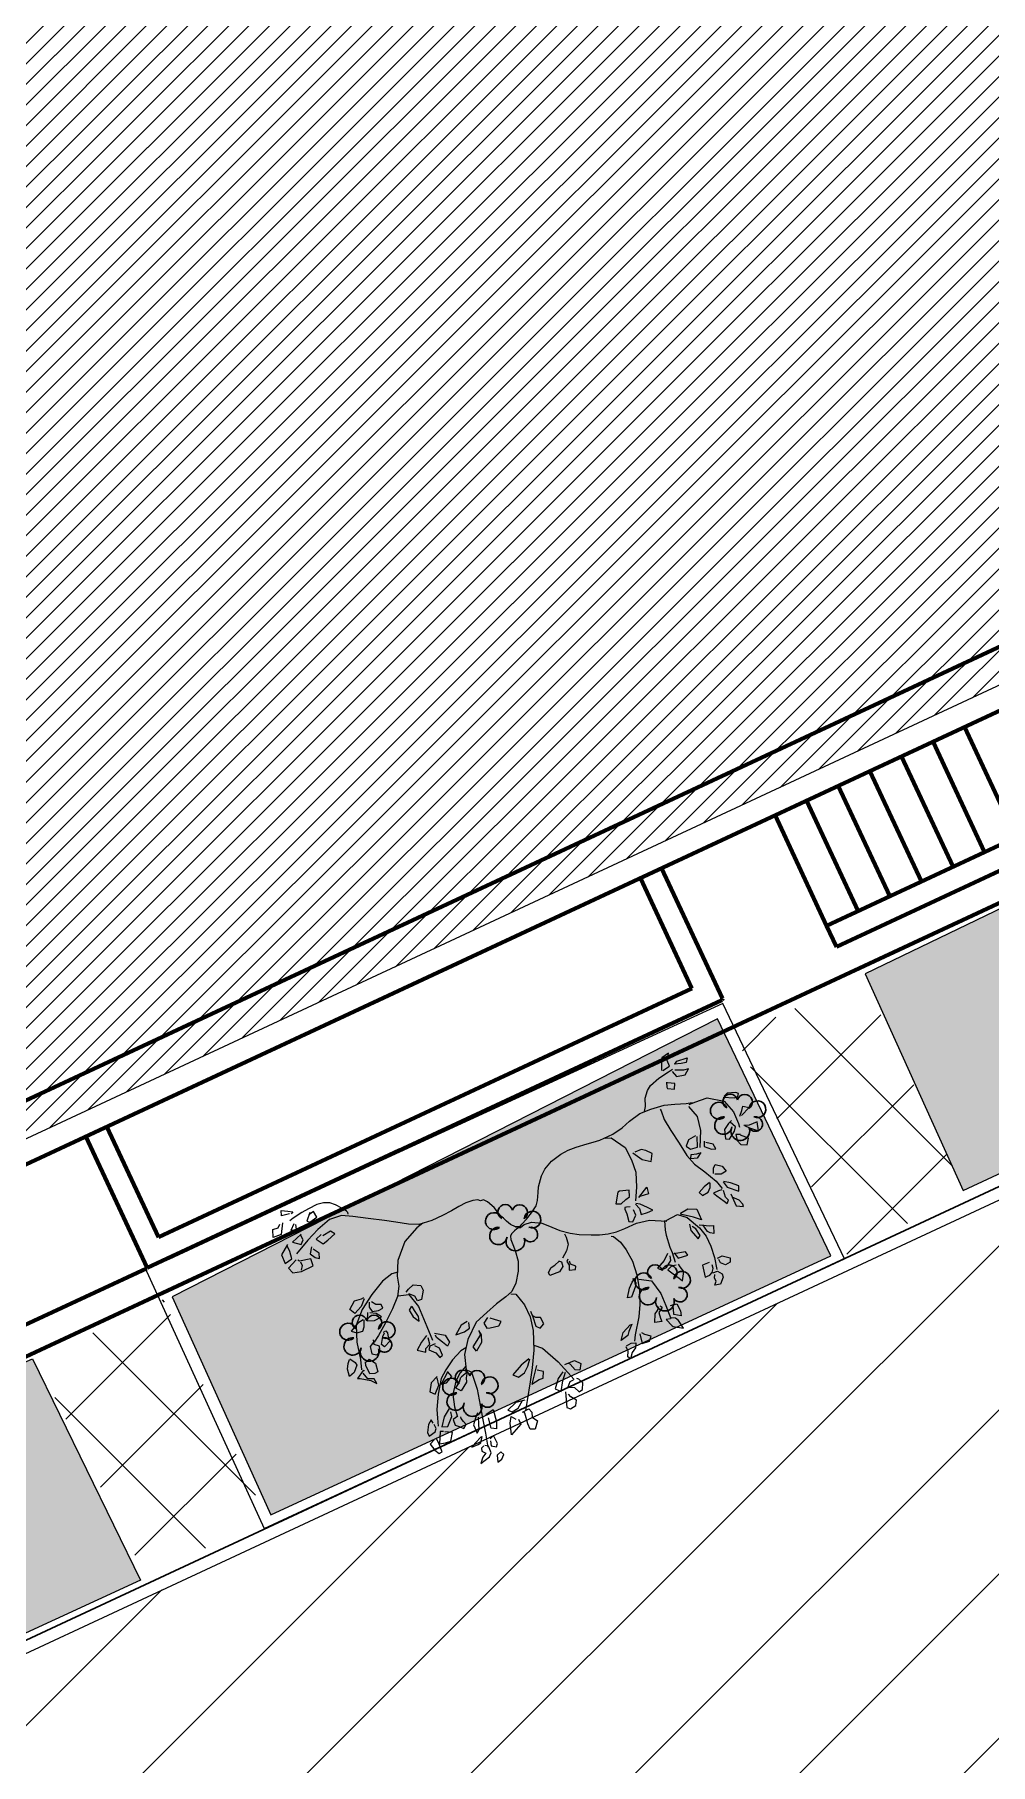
# Model space of a CAD drawing. Header units: millimetres. Extents: x 5637 to 6048, y 3385 to 3927.
# Drawn here: x 5899.48 to 5907.71, y 3542.88 to 3557.79 of the extents above; entities that cross this region are included whole.
import ezdxf

# ---------------------------------------------------------------- set-up
doc = ezdxf.new("R2010")
doc.units = ezdxf.units.MM
for name, color, linetype, lineweight in [('ground 1', 7, 'Continuous', 30), ('hatch', 253, 'Continuous', 13), ('road', 19, 'Continuous', 30), ('trees new', 7, 'Continuous', 20), ('wall', 7, 'Continuous', 80)]:
    doc.layers.add(name, color=color, linetype=linetype, lineweight=lineweight)
doc.layers.add('plants1', color=7, linetype='Continuous', true_color=0x89ee5d)
pattern_1 = [(45, (2816.3681, -1263.7476), (-0.265165043, 0.265165043), []), (135, (2816.3681, -1263.7476), (-0.79549513, 0.265165043), [0.9375, -0.5625])]
pattern_2 = [(45, (2816.3681, -1263.7476), (-0.44194174, 0.44194174), []), (135, (2816.3681, -1263.7476), (-0.44194174, -0.44194174), [])]

# ---------------------------------------------------------------- blocks, each defined once
blk = doc.blocks.new('F1')
at = {"color": 92, "linetype": 'Continuous'}
for p, q in [((1.0771, 0.0451), (1.0736, 0.0333)), ((1.0758, 0.0326), (1.0908, 0.0362)), ((1.0816, 0.0562), (1.0771, 0.0451)), ((1.0966, 0.0606), (1.0816, 0.0562)), ((1.0899, 0.048), (1.0966, 0.0606)), ((1.0908, 0.0362), (1.0899, 0.048)), ((1.1134, 0.0339), (1.1003, 0.0372)), ((1.1016, 0.0366), (1.1071, 0.0411)), ((1.1071, 0.0411), (1.1274, 0.0409)), ((1.1228, 0.0333), (1.1134, 0.0339)), ((1.1274, 0.0409), (1.1228, 0.0333)), ((0.2958, -0.0077), (0.2984, 0.0018)), ((0.2984, 0.0018), (0.3104, -0.003)), ((1.0756, 0.009), (1.0733, -0.0005)), ((1.0901, 0.0012), (1.0771, 0.0072)), ((1.0861, -0.0088), (1.0901, 0.0012)), ((1.0923, 0.025), (1.0969, 0.0134)), ((1.0969, 0.0134), (1.1136, 0.0111)), ((1.1136, 0.021), (1.0976, 0.026)), ((1.1234, 0.02), (1.1136, 0.021)), ((1.1136, 0.0111), (1.1234, 0.02)), ((0.2678, -0.0425), (0.2719, -0.0276)), ((0.2719, -0.0276), (0.2826, -0.0278)), ((0.2826, -0.0278), (0.2878, -0.0224)), ((0.2936, -0.0212), (0.2844, -0.0421)), ((0.3118, -0.0088), (0.2958, -0.0077)), ((0.3138, -0.0299), (0.3043, -0.0404)), ((0.3104, -0.003), (0.3188, -0.0071)), ((0.3188, -0.0071), (0.3148, -0.0102)), ((0.3156, -0.0409), (0.3171, -0.0326)), ((0.3498, -0.0187), (0.3388, -0.0326)), ((0.3388, -0.0326), (0.344, -0.0365)), ((0.344, -0.0365), (0.3595, -0.0313)), ((0.3568, -0.0187), (0.3463, -0.0224)), ((0.3595, -0.0313), (0.3568, -0.0187)), ((1.0733, -0.0005), (1.0739, -0.0036)), ((1.0739, -0.0036), (1.0861, -0.0088)), ((0.2844, -0.0421), (0.2678, -0.0425)), ((0.2904, -0.0636), (0.2731, -0.0792)), ((0.3211, -0.0529), (0.3004, -0.0626)), ((0.3004, -0.0626), (0.3151, -0.0721)), ((0.3043, -0.0404), (0.3156, -0.0409)), ((0.3151, -0.0721), (0.321, -0.0645)), ((0.321, -0.0645), (0.3191, -0.0539)), ((0.357, -0.0651), (0.3455, -0.0711)), ((0.3758, -0.0649), (0.3596, -0.069)), ((0.3828, -0.0721), (0.3758, -0.0649)), ((0.9311, -0.0574), (0.9423, -0.0601)), ((0.9423, -0.0601), (0.9618, -0.0856)), ((1.0482, -0.0369), (1.0488, -0.0402)), ((1.17, -0.052), (1.1898, -0.0597)), ((1.1796, -0.0467), (1.1721, -0.0508)), ((1.1956, -0.051), (1.1796, -0.0467)), ((1.1898, -0.0597), (1.1968, -0.0593)), ((1.2, -0.0541), (1.1956, -0.051)), ((1.1968, -0.0593), (1.2, -0.0541)), ((0.2731, -0.0792), (0.2748, -0.0972)), ((0.2748, -0.0972), (0.2898, -0.0924)), ((0.2968, -0.0966), (0.2781, -0.1073)), ((0.2903, -0.0781), (0.2891, -0.0672)), ((0.2898, -0.0924), (0.2903, -0.0781)), ((0.3021, -0.1009), (0.2993, -0.0986)), ((0.3321, -0.0823), (0.326, -0.0939)), ((0.326, -0.0939), (0.3331, -0.1036)), ((0.3425, -0.0984), (0.334, -0.0872)), ((0.3398, -0.1081), (0.3425, -0.0984)), ((0.3455, -0.0711), (0.3551, -0.0835)), ((0.3551, -0.0835), (0.3663, -0.0796)), ((0.3663, -0.0796), (0.3828, -0.0721)), ((0.9618, -0.0856), (0.9662, -0.1123)), ((0.9896, -0.0986), (0.9766, -0.0999)), ((0.9974, -0.1036), (0.9896, -0.0986)), ((1.189, -0.0963), (1.1961, -0.087)), ((1.211, -0.0856), (1.1926, -0.0963)), ((1.1961, -0.087), (1.2005, -0.08)), ((1.2005, -0.08), (1.211, -0.0856)), ((0.2781, -0.1073), (0.2829, -0.1187)), ((0.2829, -0.1187), (0.2996, -0.121)), ((0.2996, -0.121), (0.3241, -0.1177)), ((0.3044, -0.1108), (0.2998, -0.1183)), ((0.324, -0.1036), (0.3021, -0.1009)), ((0.3033, -0.1032), (0.3044, -0.1108)), ((0.3241, -0.1177), (0.324, -0.1036)), ((0.3331, -0.1036), (0.3398, -0.1081)), ((0.9662, -0.1123), (0.9666, -0.1371)), ((0.9726, -0.1003), (0.9854, -0.1179)), ((0.9854, -0.1179), (1.0008, -0.1268)), ((1.0073, -0.1127), (0.9974, -0.1036)), ((1.0008, -0.1268), (1.0073, -0.1127)), ((1.0816, -0.1092), (1.0738, -0.1191)), ((1.0738, -0.1191), (1.0799, -0.1274)), ((1.0799, -0.1274), (1.0936, -0.1278)), ((1.0966, -0.1059), (1.0816, -0.1092)), ((1.0936, -0.1278), (1.0993, -0.1079)), ((1.1093, -0.121), (1.1064, -0.1307)), ((1.1064, -0.1307), (1.1178, -0.1396)), ((1.1241, -0.1317), (1.1119, -0.1241)), ((1.1261, -0.1413), (1.1241, -0.1317)), ((1.1531, -0.1117), (1.1498, -0.1289)), ((1.1498, -0.1289), (1.1566, -0.132)), ((1.1641, -0.1026), (1.1531, -0.1117)), ((1.1566, -0.132), (1.1706, -0.1206)), ((1.1713, -0.0995), (1.1641, -0.1026)), ((1.1748, -0.1133), (1.168, -0.1013)), ((1.171, -0.1272), (1.1698, -0.1388)), ((1.1706, -0.1206), (1.1748, -0.1133)), ((1.1795, -0.1301), (1.171, -0.1272)), ((1.1918, -0.1411), (1.1793, -0.1311)), ((1.201, -0.1179), (1.1908, -0.1156)), ((1.192, -0.1158), (1.1996, -0.1231)), ((1.1996, -0.1231), (1.2145, -0.1338)), ((1.2173, -0.117), (1.201, -0.1179)), ((1.2145, -0.1338), (1.2173, -0.117)), ((0.9224, -0.1628), (0.9116, -0.1827)), ((0.9261, -0.162), (0.9224, -0.1628)), ((0.9439, -0.1661), (0.9261, -0.162)), ((0.959, -0.1645), (0.9493, -0.1893)), ((0.9666, -0.1371), (0.959, -0.1645)), ((1.0748, -0.145), (1.0778, -0.1373)), ((1.0868, -0.1479), (1.0748, -0.145)), ((1.0778, -0.1373), (1.0886, -0.1398)), ((1.0969, -0.1398), (1.0868, -0.1479)), ((1.0886, -0.1398), (1.0944, -0.1396)), ((1.1178, -0.1396), (1.1261, -0.1413)), ((1.1698, -0.1388), (1.1741, -0.1487)), ((1.1741, -0.1487), (1.1858, -0.1527)), ((1.1858, -0.1527), (1.1918, -0.1411)), ((0.9116, -0.1827), (0.9216, -0.1862)), ((0.9216, -0.1862), (0.9322, -0.1812)), ((0.9261, -0.1951), (0.9251, -0.198)), ((0.9251, -0.198), (0.9259, -0.2077)), ((0.9292, -0.1953), (0.9261, -0.1951)), ((0.9359, -0.1968), (0.9292, -0.1953)), ((0.9322, -0.1812), (0.9406, -0.1783)), ((0.9411, -0.1775), (0.9439, -0.1661)), ((0.9476, -0.1953), (0.9521, -0.2055)), ((0.9556, -0.1978), (0.9482, -0.1941)), ((0.9672, -0.2084), (0.9556, -0.1978)), ((0.9574, -0.185), (0.9782, -0.1711)), ((0.9769, -0.1841), (0.9599, -0.1841)), ((0.9782, -0.1711), (0.9769, -0.1841)), ((1.1073, -0.1854), (1.1106, -0.1754)), ((1.1211, -0.191), (1.1094, -0.187)), ((1.1106, -0.1754), (1.1158, -0.1696)), ((1.1158, -0.1696), (1.1273, -0.1771)), ((1.1319, -0.1883), (1.1211, -0.191)), ((1.1273, -0.1771), (1.1319, -0.1883)), ((0.3648, -0.2191), (0.3791, -0.2059)), ((0.372, -0.2291), (0.3648, -0.2191)), ((0.3878, -0.2202), (0.372, -0.2291)), ((0.3791, -0.2059), (0.3928, -0.2061)), ((0.3976, -0.2079), (0.3878, -0.2202)), ((0.3928, -0.2061), (0.3978, -0.205)), ((0.405, -0.217), (0.402, -0.2262)), ((0.402, -0.2262), (0.4045, -0.2353)), ((0.4158, -0.2249), (0.4093, -0.2175)), ((0.4253, -0.2282), (0.4158, -0.2249)), ((0.4263, -0.2357), (0.4253, -0.2282)), ((0.4778, -0.2202), (0.4843, -0.2162)), ((0.4912, -0.233), (0.482, -0.2253)), ((0.4843, -0.2162), (0.495, -0.2113)), ((0.495, -0.2113), (0.5087, -0.217)), ((0.5098, -0.2268), (0.5017, -0.2429)), ((0.5087, -0.217), (0.5098, -0.2268)), ((0.9259, -0.2077), (0.9251, -0.2226)), ((0.9251, -0.2226), (0.9321, -0.2255)), ((0.9321, -0.2255), (0.9414, -0.2156)), ((0.9414, -0.2156), (0.9402, -0.2042)), ((0.9521, -0.2055), (0.9517, -0.2175)), ((0.9517, -0.2175), (0.9641, -0.2177)), ((0.9641, -0.2177), (0.9756, -0.2164)), ((0.9756, -0.2164), (0.9672, -0.2084)), ((1.0828, -0.2042), (1.0701, -0.2115)), ((1.0701, -0.2115), (1.0743, -0.2187)), ((1.0743, -0.2187), (1.0869, -0.2164)), ((1.0951, -0.1992), (1.0828, -0.2042)), ((1.0869, -0.2164), (1.0928, -0.209)), ((1.0928, -0.209), (1.0956, -0.2001)), ((1.1063, -0.2195), (1.0958, -0.2212)), ((1.0958, -0.2212), (1.1004, -0.2282)), ((1.1004, -0.2282), (1.1106, -0.2421)), ((1.1129, -0.2202), (1.1063, -0.2195)), ((1.1154, -0.2351), (1.1156, -0.222)), ((1.1203, -0.2063), (1.1243, -0.2183)), ((1.1326, -0.2121), (1.1206, -0.2057)), ((1.1243, -0.2183), (1.1431, -0.232)), ((1.1464, -0.2224), (1.1326, -0.2121)), ((1.1431, -0.232), (1.1464, -0.2224)), ((0.3721, -0.2483), (0.355, -0.2591)), ((0.355, -0.2591), (0.3643, -0.2655)), ((0.3831, -0.2456), (0.3721, -0.2483)), ((0.376, -0.2661), (0.3811, -0.2591)), ((0.3811, -0.2591), (0.3855, -0.246)), ((0.3955, -0.2346), (0.3901, -0.2498)), ((0.3901, -0.2498), (0.4036, -0.2537)), ((0.4106, -0.2419), (0.3993, -0.2369)), ((0.4036, -0.2537), (0.4183, -0.251)), ((0.4045, -0.2353), (0.4168, -0.2373)), ((0.4183, -0.251), (0.4106, -0.2419)), ((0.4168, -0.2373), (0.4263, -0.2357)), ((0.4796, -0.2493), (0.473, -0.2551)), ((0.473, -0.2551), (0.476, -0.2698)), ((0.4823, -0.2585), (0.4805, -0.2504)), ((0.4863, -0.2719), (0.4823, -0.2585)), ((0.4935, -0.2431), (0.4912, -0.233)), ((0.5017, -0.2429), (0.4935, -0.2431)), ((0.7484, -0.2686), (0.7564, -0.2607)), ((0.7564, -0.2607), (0.7644, -0.2585)), ((0.7644, -0.2585), (0.7747, -0.2541)), ((0.7739, -0.2529), (0.7789, -0.2568)), ((0.7789, -0.2568), (0.7782, -0.2659)), ((0.7915, -0.2556), (0.7887, -0.2593)), ((0.7887, -0.2593), (0.7904, -0.2669)), ((0.7939, -0.2661), (0.7935, -0.2601)), ((0.884, -0.2388), (0.8881, -0.2413)), ((1.0176, -0.2388), (1.0335, -0.2498)), ((1.0241, -0.2382), (1.0401, -0.2346)), ((1.0401, -0.2346), (1.0561, -0.2407)), ((1.0583, -0.2626), (1.0449, -0.2531)), ((1.0561, -0.2407), (1.0583, -0.2626)), ((1.1106, -0.2421), (1.1146, -0.2477)), ((1.1146, -0.2477), (1.1189, -0.2429)), ((1.1189, -0.2429), (1.1154, -0.2351)), ((1.1271, -0.2326), (1.1294, -0.2576)), ((1.1381, -0.2489), (1.1273, -0.2396)), ((1.1294, -0.2576), (1.1428, -0.2632)), ((1.1426, -0.2582), (1.1381, -0.2489)), ((1.1428, -0.2632), (1.1426, -0.2582)), ((0.3643, -0.2655), (0.376, -0.2661)), ((0.3918, -0.2905), (0.3806, -0.2986)), ((0.3888, -0.297), (0.3901, -0.2881)), ((0.3975, -0.3028), (0.3888, -0.297)), ((0.4025, -0.3011), (0.4096, -0.2874)), ((0.4096, -0.2874), (0.4146, -0.2819)), ((0.413, -0.28), (0.418, -0.2787)), ((0.418, -0.2787), (0.4198, -0.2835)), ((0.4198, -0.2835), (0.4183, -0.2957)), ((0.4183, -0.2957), (0.4203, -0.2999)), ((0.476, -0.2698), (0.4845, -0.281)), ((0.4845, -0.281), (0.4863, -0.2719)), ((0.7494, -0.2746), (0.7484, -0.2686)), ((0.769, -0.2738), (0.7494, -0.2746)), ((0.7782, -0.2659), (0.769, -0.2738)), ((0.7904, -0.2669), (0.7877, -0.2765)), ((0.7877, -0.2765), (0.7994, -0.279)), ((0.8019, -0.2732), (0.7939, -0.2661)), ((0.7994, -0.279), (0.8019, -0.2732)), ((1.0326, -0.2756), (1.0408, -0.2951)), ((1.0429, -0.2756), (1.0376, -0.269)), ((1.0408, -0.2951), (1.0463, -0.2905)), ((1.0463, -0.2905), (1.0429, -0.2756)), ((1.0514, -0.2701), (1.0696, -0.2785)), ((1.0621, -0.2876), (1.0576, -0.2727)), ((1.0663, -0.2912), (1.0621, -0.2876)), ((1.0724, -0.2947), (1.0663, -0.2912)), ((1.0696, -0.2785), (1.0771, -0.2798)), ((1.0771, -0.2798), (1.0724, -0.2947)), ((0.3248, -0.3409), (0.3255, -0.3262)), ((0.3255, -0.3262), (0.3305, -0.3162)), ((0.3305, -0.3162), (0.3351, -0.3096)), ((0.336, -0.3086), (0.3436, -0.3183)), ((0.3448, -0.3245), (0.336, -0.3363)), ((0.3436, -0.3183), (0.3448, -0.3245)), ((0.3616, -0.3303), (0.3626, -0.3235)), ((0.364, -0.3479), (0.3616, -0.3303)), ((0.3641, -0.3243), (0.3715, -0.3206)), ((0.3715, -0.3206), (0.38, -0.3317)), ((0.3806, -0.2986), (0.3793, -0.3125)), ((0.3793, -0.3125), (0.3876, -0.3177)), ((0.3876, -0.3177), (0.3958, -0.3137)), ((0.3958, -0.3137), (0.3975, -0.3028)), ((0.4063, -0.3075), (0.4025, -0.3011)), ((0.4203, -0.2999), (0.4063, -0.3075)), ((0.4763, -0.3208), (0.4636, -0.3328)), ((0.4897, -0.3113), (0.4763, -0.3208)), ((0.4805, -0.3346), (0.4905, -0.3293)), ((0.4905, -0.3293), (0.4908, -0.3166)), ((0.5052, -0.3121), (0.5238, -0.322)), ((0.5067, -0.3212), (0.506, -0.3158)), ((0.5145, -0.3326), (0.5067, -0.3212)), ((0.5238, -0.322), (0.5273, -0.3373)), ((0.5587, -0.3133), (0.5433, -0.3274)), ((0.5433, -0.3274), (0.561, -0.3272)), ((0.5718, -0.31), (0.5587, -0.3133)), ((0.561, -0.3272), (0.5722, -0.3231)), ((0.5722, -0.3231), (0.574, -0.3125)), ((0.6112, -0.3148), (0.6012, -0.3228)), ((0.6012, -0.3228), (0.6038, -0.3336)), ((0.6228, -0.3226), (0.6157, -0.3173)), ((0.6335, -0.3299), (0.6228, -0.3226)), ((0.6268, -0.3361), (0.6335, -0.3299)), ((0.6932, -0.3286), (0.6939, -0.34)), ((0.8952, -0.3355), (0.9021, -0.3299)), ((0.8981, -0.3288), (0.9014, -0.3384)), ((0.9662, -0.3146), (0.9497, -0.3245)), ((0.9497, -0.3245), (0.9561, -0.3301)), ((0.9561, -0.3301), (0.9662, -0.3286)), ((0.9767, -0.304), (0.9662, -0.3146)), ((0.9662, -0.3286), (0.9782, -0.3187)), ((0.9766, -0.3293), (0.9676, -0.3336)), ((0.9857, -0.3301), (0.9766, -0.3293)), ((0.9782, -0.3187), (0.9799, -0.3094)), ((1.0103, -0.3115), (0.9879, -0.3084)), ((0.9889, -0.3065), (0.9934, -0.3189)), ((0.9919, -0.3355), (0.9901, -0.3297)), ((0.9934, -0.3189), (1.0124, -0.3187)), ((1.0124, -0.3187), (1.0103, -0.3115)), ((0.336, -0.3363), (0.3248, -0.3409)), ((0.3533, -0.338), (0.3388, -0.3489)), ((0.3388, -0.3489), (0.3435, -0.351)), ((0.3435, -0.351), (0.3618, -0.3607)), ((0.3571, -0.356), (0.3518, -0.3429)), ((0.3556, -0.3394), (0.3533, -0.338)), ((0.3686, -0.3593), (0.3571, -0.356)), ((0.3618, -0.3607), (0.3708, -0.3696)), ((0.373, -0.3502), (0.364, -0.3479)), ((0.3708, -0.3696), (0.3686, -0.3593)), ((0.3796, -0.3489), (0.373, -0.3502)), ((0.38, -0.3317), (0.3796, -0.3489)), ((0.4636, -0.3328), (0.4785, -0.3417)), ((0.4785, -0.3417), (0.4805, -0.3346)), ((0.4895, -0.3328), (0.485, -0.339)), ((0.485, -0.339), (0.4963, -0.3483)), ((0.5005, -0.332), (0.4895, -0.3328)), ((0.4963, -0.3483), (0.5007, -0.3595)), ((0.5058, -0.3423), (0.4982, -0.3353)), ((0.5007, -0.3595), (0.5067, -0.3566)), ((0.5067, -0.3566), (0.5058, -0.3423)), ((0.5213, -0.3433), (0.5145, -0.3326)), ((0.5273, -0.3373), (0.5213, -0.3433)), ((0.568, -0.3593), (0.5877, -0.3425)), ((0.571, -0.3694), (0.568, -0.3593)), ((0.5853, -0.3566), (0.571, -0.3694)), ((0.5892, -0.3425), (0.5853, -0.3566)), ((0.5867, -0.333), (0.5892, -0.3425)), ((0.5877, -0.3425), (0.5888, -0.3365)), ((0.6038, -0.3336), (0.6095, -0.3351)), ((0.6095, -0.3351), (0.6268, -0.3361)), ((0.6939, -0.34), (0.6942, -0.3587)), ((0.6942, -0.3587), (0.7009, -0.3653)), ((0.6992, -0.3429), (0.6949, -0.3382)), ((0.7075, -0.346), (0.6992, -0.3429)), ((0.7009, -0.3653), (0.71, -0.3593)), ((0.71, -0.3593), (0.7075, -0.346)), ((0.8777, -0.3609), (0.8867, -0.3444)), ((0.8854, -0.3626), (0.8777, -0.3609)), ((0.8989, -0.3442), (0.8854, -0.3626)), ((0.8867, -0.3444), (0.8952, -0.3355)), ((0.9014, -0.3384), (0.8989, -0.3442)), ((0.9676, -0.3336), (0.9767, -0.3469)), ((0.9767, -0.3469), (0.9834, -0.356)), ((0.9834, -0.356), (0.9876, -0.3622)), ((0.9876, -0.3622), (0.9954, -0.346)), ((0.9954, -0.346), (0.9919, -0.3355)), ((1.0334, -0.346), (1.0313, -0.3694)), ((1.0473, -0.345), (1.0334, -0.346)), ((1.0464, -0.3649), (1.0508, -0.3578)), ((1.0508, -0.3578), (1.0514, -0.3506)), ((1.0651, -0.3417), (1.0746, -0.3404)), ((1.0673, -0.352), (1.0663, -0.3452)), ((1.0751, -0.3589), (1.0673, -0.352)), ((1.0746, -0.3404), (1.0883, -0.3487)), ((1.0853, -0.3564), (1.0751, -0.3589)), ((1.0883, -0.3487), (1.0853, -0.3564)), ((0.4848, -0.3924), (0.4701, -0.4001)), ((0.4823, -0.4092), (0.4838, -0.3949)), ((0.5063, -0.3905), (0.4875, -0.4086)), ((0.5112, -0.4009), (0.5062, -0.3893)), ((0.9247, -0.4017), (0.9296, -0.3955)), ((0.9321, -0.3951), (0.9354, -0.3986)), ((1.0313, -0.3694), (1.0411, -0.3682)), ((1.0411, -0.3682), (1.0464, -0.3649)), ((1.0441, -0.3895), (1.0489, -0.3831)), ((1.0546, -0.391), (1.0441, -0.3895)), ((1.0478, -0.3763), (1.0504, -0.3701)), ((1.0489, -0.3831), (1.0478, -0.3763)), ((1.0479, -0.3659), (1.0571, -0.3653)), ((1.0641, -0.3798), (1.0546, -0.391)), ((1.0571, -0.3653), (1.0641, -0.3732)), ((1.0641, -0.3732), (1.0641, -0.3798)), ((0.4701, -0.4001), (0.4625, -0.416)), ((0.4625, -0.416), (0.4705, -0.4231)), ((0.4705, -0.4231), (0.4823, -0.4092)), ((0.4875, -0.4086), (0.4978, -0.4096)), ((0.4978, -0.4096), (0.5112, -0.4009)), ((0.512, -0.4247), (0.5225, -0.4154)), ((0.5202, -0.4328), (0.512, -0.4247)), ((0.5348, -0.4202), (0.5202, -0.4328)), ((0.5225, -0.4154), (0.5273, -0.4073)), ((0.5283, -0.4073), (0.542, -0.4015)), ((0.5368, -0.4119), (0.5348, -0.4202)), ((0.542, -0.4015), (0.5368, -0.4119)), ((0.6443, -0.4214), (0.6235, -0.434)), ((0.6622, -0.4144), (0.6443, -0.4214)), ((0.646, -0.4371), (0.6557, -0.427)), ((0.6557, -0.427), (0.6639, -0.415)), ((0.8407, -0.4353), (0.8492, -0.4216)), ((0.8559, -0.4299), (0.8407, -0.4353)), ((0.8492, -0.4216), (0.8666, -0.4119)), ((0.8604, -0.4235), (0.8559, -0.4299)), ((0.8691, -0.4129), (0.8604, -0.4235)), ((0.8666, -0.4119), (0.8711, -0.4123)), ((0.9131, -0.422), (0.9184, -0.4067)), ((0.9264, -0.4243), (0.9131, -0.422)), ((0.9184, -0.4067), (0.9247, -0.4017)), ((0.9261, -0.4063), (0.9254, -0.4177)), ((0.9254, -0.4177), (0.9264, -0.4243)), ((0.9279, -0.405), (0.9261, -0.4063)), ((0.9354, -0.3986), (0.9279, -0.405)), ((0.9354, -0.4235), (0.9422, -0.4384)), ((0.9437, -0.4247), (0.9354, -0.4235)), ((0.9532, -0.4262), (0.9461, -0.4233)), ((0.9514, -0.4003), (0.9636, -0.4013)), ((0.9522, -0.4185), (0.9552, -0.4081)), ((0.9647, -0.4253), (0.9522, -0.4185)), ((0.9572, -0.4322), (0.9532, -0.4262)), ((0.9552, -0.4081), (0.9564, -0.3999)), ((0.9636, -0.4013), (0.9662, -0.4162)), ((0.9662, -0.4162), (0.9647, -0.4253)), ((0.4878, -0.4576), (0.4738, -0.4698)), ((0.6235, -0.434), (0.6322, -0.4415)), ((0.6322, -0.4415), (0.646, -0.4371)), ((0.6719, -0.4309), (0.6525, -0.4622)), ((0.6525, -0.4622), (0.6687, -0.4578)), ((0.6687, -0.4578), (0.6765, -0.4576)), ((0.6815, -0.4458), (0.6704, -0.4394)), ((0.6765, -0.4576), (0.6815, -0.4458)), ((0.7162, -0.458), (0.704, -0.4676)), ((0.711, -0.4742), (0.7207, -0.4603)), ((0.724, -0.4458), (0.744, -0.444)), ((0.7344, -0.4483), (0.7319, -0.446)), ((0.74, -0.4618), (0.7344, -0.4483)), ((0.7479, -0.4649), (0.74, -0.4618)), ((0.744, -0.444), (0.7537, -0.4531)), ((0.7537, -0.4531), (0.7479, -0.4649)), ((0.8436, -0.4686), (0.8472, -0.4589)), ((0.8472, -0.4589), (0.8461, -0.4498)), ((0.8471, -0.4481), (0.8576, -0.4456)), ((0.8539, -0.4632), (0.8471, -0.474)), ((0.8627, -0.4568), (0.8539, -0.4632)), ((0.8576, -0.4456), (0.8664, -0.4481)), ((0.8664, -0.4481), (0.8627, -0.4568)), ((0.8791, -0.434), (0.8777, -0.4529)), ((0.8777, -0.4529), (0.8922, -0.4529)), ((0.8872, -0.4382), (0.8831, -0.4332)), ((0.8982, -0.4446), (0.8872, -0.4382)), ((0.8922, -0.4529), (0.8982, -0.4446)), ((0.9422, -0.4384), (0.9436, -0.4402)), ((0.9436, -0.4402), (0.9617, -0.4493)), ((0.9617, -0.4493), (0.9572, -0.4322)), ((0.4408, -0.4748), (0.4341, -0.4887)), ((0.4341, -0.4887), (0.435, -0.4963)), ((0.435, -0.4963), (0.4485, -0.492)), ((0.448, -0.4678), (0.4408, -0.4748)), ((0.4501, -0.4748), (0.448, -0.4678)), ((0.4485, -0.492), (0.4525, -0.4866)), ((0.4576, -0.4945), (0.4496, -0.5162)), ((0.4525, -0.4866), (0.4508, -0.4777)), ((0.464, -0.4963), (0.4576, -0.4945)), ((0.4738, -0.4698), (0.4636, -0.487)), ((0.4636, -0.487), (0.4745, -0.4895)), ((0.4745, -0.4895), (0.4875, -0.474)), ((0.4875, -0.474), (0.4887, -0.4645)), ((0.499, -0.4771), (0.4885, -0.4804)), ((0.4885, -0.4804), (0.4888, -0.4918)), ((0.4888, -0.4918), (0.4955, -0.4966)), ((0.4955, -0.4966), (0.5027, -0.503)), ((0.5027, -0.503), (0.5093, -0.4968)), ((0.5035, -0.4831), (0.5038, -0.48)), ((0.5062, -0.4899), (0.5035, -0.4831)), ((0.5093, -0.4968), (0.5062, -0.4899)), ((0.5302, -0.4908), (0.5225, -0.5019)), ((0.537, -0.4825), (0.5302, -0.4908)), ((0.5325, -0.5032), (0.5358, -0.4905)), ((0.5508, -0.4905), (0.5673, -0.4858)), ((0.5673, -0.4858), (0.5663, -0.51)), ((0.6123, -0.486), (0.5932, -0.4955)), ((0.5932, -0.4955), (0.6007, -0.5007)), ((0.6302, -0.4872), (0.6123, -0.486)), ((0.6137, -0.4976), (0.6258, -0.486)), ((0.704, -0.4676), (0.6922, -0.4845)), ((0.6922, -0.4845), (0.7015, -0.4928)), ((0.7015, -0.4928), (0.711, -0.4742)), ((0.709, -0.4961), (0.7024, -0.5251)), ((0.7234, -0.4802), (0.7162, -0.4885)), ((0.7162, -0.4885), (0.7285, -0.4934)), ((0.7302, -0.4794), (0.7234, -0.4802)), ((0.7285, -0.4934), (0.7342, -0.5042)), ((0.7412, -0.4808), (0.7379, -0.4785)), ((0.7464, -0.4897), (0.7412, -0.4808)), ((0.7415, -0.5019), (0.7464, -0.4897)), ((0.8471, -0.474), (0.8436, -0.4686)), ((0.4421, -0.5059), (0.4323, -0.5119)), ((0.4323, -0.5119), (0.4371, -0.5249)), ((0.4371, -0.5249), (0.443, -0.5336)), ((0.4486, -0.517), (0.4468, -0.505)), ((0.4493, -0.5326), (0.4486, -0.517)), ((0.4496, -0.5162), (0.4606, -0.5179)), ((0.4606, -0.5179), (0.4718, -0.5183)), ((0.4798, -0.5036), (0.466, -0.4974)), ((0.4718, -0.5183), (0.4798, -0.5036)), ((0.53, -0.528), (0.5145, -0.5365)), ((0.5225, -0.5019), (0.5243, -0.5191)), ((0.5243, -0.5191), (0.53, -0.5137)), ((0.525, -0.5388), (0.5313, -0.528)), ((0.53, -0.5137), (0.5325, -0.5032)), ((0.5528, -0.5185), (0.5537, -0.4978)), ((0.5617, -0.5226), (0.5528, -0.5185)), ((0.5663, -0.51), (0.5617, -0.5226)), ((0.5857, -0.5421), (0.5898, -0.5204)), ((0.6093, -0.5284), (0.5857, -0.5421)), ((0.5898, -0.5204), (0.5957, -0.5088)), ((0.5957, -0.5088), (0.6028, -0.5162)), ((0.6007, -0.5007), (0.6137, -0.4976)), ((0.6077, -0.5177), (0.6093, -0.5284)), ((0.6188, -0.5075), (0.6323, -0.505)), ((0.6227, -0.511), (0.6217, -0.5073)), ((0.6222, -0.532), (0.6227, -0.511)), ((0.6323, -0.505), (0.6362, -0.5131)), ((0.6362, -0.5131), (0.6337, -0.5226)), ((0.6337, -0.5226), (0.6415, -0.532)), ((0.7024, -0.5251), (0.7087, -0.5297)), ((0.7087, -0.5297), (0.7197, -0.527)), ((0.7164, -0.5079), (0.7135, -0.5021)), ((0.7242, -0.5177), (0.7164, -0.5079)), ((0.7197, -0.527), (0.7242, -0.5177)), ((0.7342, -0.5042), (0.7415, -0.5019)), ((0.443, -0.5336), (0.4493, -0.5326)), ((0.5145, -0.5365), (0.5058, -0.5417)), ((0.5058, -0.5417), (0.5192, -0.5402)), ((0.5192, -0.5402), (0.525, -0.5388)), ((0.5283, -0.5609), (0.5202, -0.5659)), ((0.5232, -0.5489), (0.5222, -0.5549)), ((0.5222, -0.5549), (0.5283, -0.5609)), ((0.5292, -0.546), (0.5232, -0.5489)), ((0.5372, -0.5493), (0.5307, -0.546)), ((0.5383, -0.5632), (0.5372, -0.5493)), ((0.544, -0.5409), (0.5423, -0.5502)), ((0.5423, -0.5502), (0.5512, -0.5556)), ((0.5527, -0.5332), (0.5443, -0.5373)), ((0.5512, -0.5556), (0.5552, -0.5502)), ((0.5552, -0.5502), (0.5527, -0.5332)), ((0.6232, -0.5433), (0.6222, -0.532)), ((0.632, -0.546), (0.6232, -0.5433)), ((0.6415, -0.532), (0.632, -0.546)), ((0.5202, -0.5659), (0.5127, -0.5765)), ((0.5127, -0.5765), (0.5327, -0.5696)), ((0.5327, -0.5696), (0.5383, -0.5632)), ((0.5477, -0.5711), (0.5447, -0.5845)), ((0.5447, -0.5845), (0.5538, -0.5808)), ((0.5565, -0.5672), (0.5478, -0.5709)), ((0.5538, -0.5808), (0.56, -0.5738)), ((0.56, -0.5738), (0.5565, -0.5672))]:
    blk.add_line(p, q, dxfattribs=at)
at = {"color": 33, "linetype": 'Continuous'}
for p, q in [((1.0488, -0.0402), (1.0492, -0.0574)), ((1.0492, -0.0574), (1.0552, -0.0821)), ((1.0552, -0.0821), (1.0626, -0.1094)), ((0.5053, -0.1274), (0.4816, -0.1576)), ((0.5351, -0.1092), (0.5053, -0.1274)), ((0.5487, -0.1046), (0.5351, -0.1092)), ((1.0626, -0.1094), (1.0691, -0.1369)), ((0.4816, -0.1576), (0.4712, -0.1858)), ((1.0691, -0.1369), (1.0781, -0.157)), ((1.0781, -0.157), (1.0924, -0.1773)), ((0.4413, -0.1868), (0.4141, -0.2046)), ((0.4628, -0.179), (0.4413, -0.1868)), ((0.4746, -0.1794), (0.4628, -0.179)), ((0.4712, -0.1858), (0.468, -0.2055)), ((1.0924, -0.1773), (1.1079, -0.2011)), ((0.3874, -0.2262), (0.3673, -0.251)), ((0.4141, -0.2046), (0.3874, -0.2262)), ((0.4599, -0.2231), (0.4435, -0.2427)), ((0.468, -0.2055), (0.4599, -0.2231)), ((0.8012, -0.2286), (0.7939, -0.2396)), ((0.8004, -0.2071), (0.802, -0.2144)), ((0.802, -0.2144), (0.8012, -0.2286)), ((1.1079, -0.2011), (1.1147, -0.2175)), ((0.3673, -0.251), (0.3585, -0.2825)), ((0.4435, -0.2427), (0.421, -0.2651)), ((0.7939, -0.2396), (0.7824, -0.2502)), ((0.8881, -0.2413), (0.8977, -0.2556)), ((0.8977, -0.2556), (0.9033, -0.2729)), ((0.9933, -0.2431), (1.0176, -0.2388)), ((1.0449, -0.2531), (1.0229, -0.2398)), ((1.0339, -0.2632), (1.0326, -0.2756)), ((1.0335, -0.2498), (1.05, -0.2758)), ((0.3585, -0.2825), (0.3551, -0.3162)), ((0.4017, -0.2833), (0.3904, -0.293)), ((0.421, -0.2651), (0.4017, -0.2833)), ((0.6677, -0.2852), (0.6765, -0.2887)), ((0.6765, -0.2887), (0.6858, -0.3133)), ((0.9033, -0.2729), (0.9084, -0.2974)), ((0.9084, -0.2974), (0.9082, -0.3249)), ((1.05, -0.2758), (1.0568, -0.2951)), ((1.0568, -0.2951), (1.0596, -0.3158)), ((0.3551, -0.3162), (0.3508, -0.3357)), ((0.6858, -0.3133), (0.689, -0.3382)), ((0.9082, -0.3249), (0.9039, -0.3551)), ((1.0596, -0.3158), (1.0594, -0.339)), ((0.5427, -0.3595), (0.5224, -0.3711)), ((0.5536, -0.357), (0.5427, -0.3595)), ((0.689, -0.3382), (0.6866, -0.3653)), ((0.9039, -0.3551), (0.8963, -0.3804)), ((1.0594, -0.339), (1.0568, -0.362)), ((0.5047, -0.3852), (0.4909, -0.3986)), ((0.5224, -0.3711), (0.5047, -0.3852)), ((0.5403, -0.3953), (0.5499, -0.4046)), ((0.6866, -0.3653), (0.6761, -0.4013)), ((0.8963, -0.3804), (0.8871, -0.4026)), ((0.4762, -0.4253), (0.465, -0.4522)), ((0.4909, -0.3986), (0.4762, -0.4253)), ((0.5499, -0.4046), (0.5499, -0.439)), ((0.6761, -0.4013), (0.6628, -0.4324)), ((0.8871, -0.4026), (0.8698, -0.4332)), ((0.465, -0.4522), (0.4609, -0.4684)), ((0.5499, -0.439), (0.5459, -0.4696)), ((0.6506, -0.4568), (0.6345, -0.4891)), ((0.6628, -0.4324), (0.6506, -0.4568)), ((0.8698, -0.4332), (0.8648, -0.4444)), ((0.4609, -0.4684), (0.4573, -0.4833)), ((0.5459, -0.4696), (0.5425, -0.4984)), ((0.6345, -0.4891), (0.6255, -0.5061)), ((0.5395, -0.5243), (0.5355, -0.5508)), ((0.5425, -0.4984), (0.5395, -0.5243))]:
    blk.add_line(p, q, dxfattribs=at)
for points in [[(1.0186, -0.0315), (1.0229, -0.0228), (1.0275, -0.0081), (1.0361, 0.0047), (1.0446, 0.0121), (1.0641, 0.0206), (1.0851, 0.0266), (1.0944, 0.0287)], [(0.4182, -0.0442), (0.4184, -0.0411), (0.4171, -0.0375), (0.4135, -0.0334), (0.4103, -0.0293), (0.4007, -0.0199), (0.3918, -0.0131), (0.38, -0.0092), (0.3669, -0.0079), (0.3492, -0.011), (0.335, -0.0142), (0.3157, -0.0193), (0.3079, -0.022)], [(0.7235, -0.1682), (0.7289, -0.1645), (0.7402, -0.1582), (0.7531, -0.15), (0.7655, -0.1398), (0.7713, -0.1309), (0.777, -0.1164), (0.7812, -0.1065), (0.7926, -0.0883), (0.8029, -0.0777), (0.82, -0.0672), (0.8411, -0.0601), (0.8565, -0.057), (0.8726, -0.0564), (0.8951, -0.0568), (0.9069, -0.0576), (0.92, -0.0578), (0.9473, -0.0541), (0.9682, -0.0485), (0.9851, -0.0402), (1.0088, -0.0328), (1.0315, -0.0309), (1.058, -0.0315), (1.0779, -0.0361), (1.0988, -0.0413), (1.1105, -0.0433)], [(0.7235, -0.1682), (0.7217, -0.1676), (0.7155, -0.1655), (0.7075, -0.1587), (0.7026, -0.1502), (0.6988, -0.1429), (0.695, -0.1375), (0.6928, -0.1311), (0.6884, -0.1179), (0.6791, -0.104), (0.6731, -0.098), (0.6671, -0.0978), (0.6626, -0.0945), (0.6536, -0.0926), (0.6395, -0.0928), (0.6243, -0.0953), (0.6086, -0.0988), (0.5895, -0.1021), (0.5668, -0.105), (0.5411, -0.1046), (0.522, -0.0978), (0.5003, -0.0866), (0.4808, -0.0771), (0.4525, -0.0638), (0.4254, -0.0512), (0.4057, -0.0427), (0.381, -0.0431), (0.3543, -0.0541), (0.3298, -0.0678), (0.3008, -0.0858)], [(1.1012, -0.0481), (1.1111, -0.0715), (1.1091, -0.0995), (1.098, -0.1301)], [(1.1036, -0.0454), (1.1153, -0.0442), (1.1406, -0.044), (1.1695, -0.0597), (1.1798, -0.0848), (1.182, -0.109), (1.182, -0.1162)], [(0.7155, -0.1655), (0.7217, -0.1692), (0.7167, -0.1703), (0.7111, -0.1727), (0.704, -0.1765), (0.7008, -0.18), (0.6998, -0.1862), (0.7, -0.1932), (0.7012, -0.2088), (0.7, -0.2299), (0.694, -0.2481), (0.6831, -0.269), (0.6707, -0.2816), (0.6566, -0.2879), (0.6355, -0.2951), (0.6126, -0.3048), (0.5877, -0.3166), (0.5622, -0.3427), (0.5477, -0.3684), (0.5415, -0.397)], [(0.7217, -0.1692), (0.7245, -0.1698), (0.7328, -0.1667), (0.7476, -0.1665), (0.7657, -0.1744), (0.775, -0.1825), (0.7812, -0.1879), (0.794, -0.1984), (0.8113, -0.2096), (0.8266, -0.2173), (0.8483, -0.2251), (0.8636, -0.2297), (0.88, -0.233), (0.8967, -0.2344), (0.9134, -0.2332), (0.9379, -0.2305), (0.9632, -0.2324), (0.9943, -0.2446)], [(0.4611, -0.2226), (0.4814, -0.2262), (0.4917, -0.2541), (0.4951, -0.2953), (0.4977, -0.3233)], [(0.9903, -0.2421), (0.9859, -0.2601), (0.9851, -0.2698), (0.9847, -0.2937), (0.9853, -0.305), (0.9853, -0.3243)], [(0.909, -0.334), (0.9311, -0.3444), (0.9407, -0.3725), (0.9429, -0.398), (0.9441, -0.4245)], [(0.5429, -0.3903), (0.5288, -0.399), (0.5156, -0.4119), (0.5023, -0.4346), (0.4981, -0.458), (0.4981, -0.4758)], [(0.6791, -0.3924), (0.693, -0.4028), (0.7137, -0.4371), (0.7322, -0.4787)]]:
    blk.add_lwpolyline(points, dxfattribs=at)
blk = doc.blocks.new('698')
at = {"layer": 'trees new', "color": 1, "lineweight": 30}
for centre, radius, start, end in [((2753.323, 4755.928), 0.0728, 19.3407, 312.189), ((2753.421, 4756.008), 0.063, 11.8154, 242.9742), ((2753.546, 4756.003), 0.066, 304.0063, 164.1291), ((2753.655, 4755.941), 0.0723, 246.3205, 173.7228), ((2753.362, 4755.8), 0.075, 82.3537, 351.3064), ((2753.508, 4755.753), 0.0805, 153.751, 19.5562), ((2753.637, 4755.813), 0.0625, 212.0432, 100.8032)]:
    blk.add_arc(centre, radius, start, end, dxfattribs=at)

msp = doc.modelspace()

# ---------------------------------------------------------------- hatches: boundary and pattern name
at = {"layer": 'hatch', "true_color": 0xcd8532}
h = msp.add_hatch(dxfattribs=at)
h.set_pattern_fill('ANSI31', color=23, style=0)
h.set_pattern_definition([(45, (2816.36809, -1263.74761), (-0.0883883476, 0.0883883476), [])])
h.paths.add_polyline_path([(5897.165, 3590.841), (5913.871, 3555.02), (5890.761, 3544.241), (5888.212, 3549.673), (5885.96, 3548.623), (5875.99, 3570.233), (5878.165, 3571.249), (5874.054, 3580.062), (5881.577, 3583.571), (5882.01, 3582.642), (5884.593, 3583.846), (5884.635, 3583.756), (5887.54, 3585.099), (5887.514, 3585.154), (5888.783, 3585.745), (5888.762, 3585.791), (5890.076, 3586.404), (5889.643, 3587.332)])
at = {"layer": 'hatch'}
h = msp.add_hatch(dxfattribs=at)
h.set_pattern_fill('ANSI31', color=256, scale=8, style=0)
h.set_pattern_definition([(45, (2816.3681, -1263.7476), (-0.70710678, 0.70710678), [])])
edge = h.paths.add_edge_path()
edge.add_arc((5888.219, 3544.252), 5.1, 222.2097, 295.0107)
edge.add_line((5890.375, 3539.63), (5962.724, 3573.369))
edge.add_arc((5959.301, 3580.71), 8.1, 295.001, 379.152)
edge.add_line((5966.953, 3583.367), (5974.952, 3569.541))
edge.add_arc((5969.707, 3565.844), 6.417, 35.1771, 121.8211)
edge.add_line((5966.324, 3571.297), (5964.182, 3570.41))
edge.add_line((5964.182, 3570.41), (5950.36, 3564.025))
edge.add_line((5950.36, 3564.025), (5941.02, 3551.651))
edge.add_line((5941.02, 3551.651), (5918.251, 3541.464))
edge.add_line((5918.251, 3541.464), (5903.787, 3542.209))
edge.add_line((5903.787, 3542.209), (5887.478, 3534.62))
edge.add_line((5887.478, 3534.62), (5884.441, 3540.825))
h = msp.add_hatch(dxfattribs=at)
h.set_pattern_fill('ANSI37', color=256, scale=5, style=0)
h.set_pattern_definition(pattern_2)
h.paths.add_polyline_path([(5905.513, 3549.155), (5906.612, 3549.675), (5907.494, 3547.796), (5906.467, 3547.276)])
h = msp.add_hatch(dxfattribs=at)
h.set_pattern_fill('ANSI37', color=256, scale=5, style=0)
h.set_pattern_definition(pattern_2)
h.paths.add_polyline_path([(5899.491, 3546.371), (5900.59, 3546.891), (5901.472, 3545.011), (5900.445, 3544.491)])
at = {"layer": 'plants1'}
h = msp.add_hatch(dxfattribs=at)
h.set_pattern_fill('ANSI38', color=256, scale=3, style=0)
h.set_pattern_definition(pattern_1)
edge = h.paths.add_edge_path()
edge.add_line((5867.34, 3539.402), (5867.92, 3539.013))
edge.add_line((5867.92, 3539.013), (5868.308, 3538.645))
edge.add_line((5868.308, 3538.645), (5868.752, 3538.148))
edge.add_line((5868.752, 3538.148), (5869.041, 3537.742))
edge.add_line((5869.041, 3537.742), (5873.636, 3527.954))
edge.add_line((5873.636, 3527.954), (5903.83, 3542.008))
edge.add_line((5903.83, 3542.008), (5918.292, 3541.262))
edge.add_line((5918.292, 3541.262), (5941.162, 3551.495))
edge.add_line((5941.162, 3551.495), (5950.483, 3563.852))
edge.add_line((5950.483, 3563.852), (5964.275, 3570.231))
edge.add_line((5964.275, 3570.231), (5965.741, 3570.87))
edge.add_arc((5969.427, 3564.866), 7.045, 27.8009, 121.5464, ccw=False)
edge.add_arc((5969.675, 3565.205), 6.671, -45.7784, 26.2211, ccw=False)
edge.add_line((5974.327, 3560.424), (5968.693, 3565.053))
edge.add_line((5968.693, 3565.053), (5960.295, 3566.736))
edge.add_line((5960.295, 3566.736), (5952.863, 3563.409))
edge.add_line((5952.863, 3563.409), (5951.176, 3562.582))
edge.add_line((5951.176, 3562.582), (5942, 3550.445))
edge.add_line((5942, 3550.445), (5918.535, 3539.942))
edge.add_line((5918.535, 3539.942), (5904.708, 3540.697))
edge.add_line((5904.708, 3540.697), (5873.015, 3526.282))
edge.add_line((5873.015, 3526.282), (5867.474, 3538.114))
edge.add_line((5867.474, 3538.114), (5850.757, 3543.697))
edge.add_line((5850.757, 3543.697), (5843.662, 3553.614))
edge.add_arc((5860.091, 3565.369), 20.202, 201.3953, 215.5839, ccw=False)
edge.add_line((5841.281, 3557.999), (5825.633, 3591.334))
edge.add_line((5825.633, 3591.334), (5826.243, 3603.828))
edge.add_line((5826.243, 3603.828), (5807.932, 3643.213))
edge.add_line((5807.932, 3643.213), (5807.544, 3643.019))
edge.add_line((5807.544, 3643.019), (5797.983, 3663.178))
edge.add_line((5797.983, 3663.178), (5798.221, 3663.231))
edge.add_line((5798.221, 3663.231), (5798.431, 3663.244))
edge.add_arc((5796.471, 3658.681), 4.965, 43.2819, 66.7604, ccw=False)
edge.add_arc((5798.419, 3659.931), 2.724, 20.3316, 52.2783, ccw=False)
edge.add_line((5800.974, 3660.877), (5827.02, 3605.063))
edge.add_arc((5822.581, 3602.992), 4.898, -5.6385, 25.0165, ccw=False)
edge.add_line((5827.456, 3602.511), (5827.027, 3592.341))
edge.add_arc((5831.442, 3591.753), 4.454, 172.4152, 196.7576)
edge.add_line((5827.177, 3590.469), (5842.181, 3557.926))
edge.add_line((5842.181, 3557.926), (5843.932, 3555.588))
edge.add_line((5843.932, 3555.588), (5844.458, 3554.733))
edge.add_line((5844.458, 3554.733), (5845.512, 3553.146))
edge.add_line((5845.512, 3553.146), (5846.227, 3552.147))
edge.add_line((5846.227, 3552.147), (5850.021, 3546.975))
edge.add_arc((5853.593, 3549.596), 4.43, 216.2648, 225.9659)
edge.add_arc((5856.006, 3552.091), 7.901, 225.9659, 233.1983)
edge.add_arc((5852.865, 3547.894), 2.659, 233.1983, 246.1025)
edge.add_arc((5864.548, 3574.26), 31.498, 246.1025, 247.3946)
edge.add_line((5852.441, 3545.182), (5866.919, 3539.623))
edge.add_line((5866.919, 3539.623), (5867.34, 3539.402))
h = msp.add_hatch(dxfattribs=at)
h.set_pattern_fill('ANSI38', color=256, scale=3, style=0)
h.set_pattern_definition(pattern_1)
edge = h.paths.add_edge_path()
edge.add_line((5725.364, 3655.929), (5797.285, 3662.691))
edge.add_line((5797.285, 3662.691), (5824.807, 3603.238))
edge.add_line((5824.807, 3603.238), (5824.228, 3590.88))
edge.add_line((5824.228, 3590.88), (5841.23, 3554.438))
edge.add_line((5841.23, 3554.438), (5849.602, 3542.469))
edge.add_line((5849.602, 3542.469), (5866.561, 3537.067))
edge.add_line((5866.561, 3537.067), (5872.441, 3524.382))
edge.add_line((5872.441, 3524.382), (5904.707, 3539.095))
edge.add_line((5904.707, 3539.095), (5918.188, 3538.464))
edge.add_line((5918.188, 3538.464), (5942.734, 3549.513))
edge.add_line((5942.734, 3549.513), (5952.304, 3561.86))
edge.add_line((5952.304, 3561.86), (5960.573, 3565.61))
edge.add_line((5960.573, 3565.61), (5967.929, 3564.035))
edge.add_line((5967.929, 3564.035), (5968.822, 3563.47))
edge.add_line((5968.822, 3563.47), (5964.54, 3561.462))
edge.add_line((5964.54, 3561.462), (5955.845, 3557.471))
edge.add_line((5955.845, 3557.471), (5946.359, 3544.948))
edge.add_line((5946.359, 3544.948), (5919.845, 3533.075))
edge.add_line((5919.845, 3533.075), (5906.098, 3533.757))
edge.add_line((5906.098, 3533.757), (5874.594, 3519.437))
edge.add_arc((5872.372, 3524.323), 5.368, 204.0277, 294.4439, ccw=False)
edge.add_line((5867.469, 3522.138), (5862.463, 3532.33))
edge.add_line((5862.463, 3532.33), (5846.443, 3537.982))
edge.add_line((5846.443, 3537.982), (5836.473, 3552.342))
edge.add_line((5836.473, 3552.342), (5835.014, 3554.644))
edge.add_line((5835.014, 3554.644), (5818.867, 3589.841))
edge.add_line((5818.867, 3589.841), (5819.521, 3602.274))
edge.add_line((5819.521, 3602.274), (5801.553, 3640.604))
edge.add_line((5801.553, 3640.604), (5788.295, 3640.187))
edge.add_line((5788.295, 3640.187), (5786.912, 3635.335))
edge.add_line((5786.912, 3635.335), (5741.72, 3631.437))
edge.add_line((5741.72, 3631.437), (5726.648, 3641.007))
edge.add_line((5726.648, 3641.007), (5725.364, 3655.929))
at = {"layer": 'plants1', "lineweight": 9, "true_color": 0x87ea5d}
h = msp.add_hatch(dxfattribs=at)
h.set_pattern_fill('GRASS', color=83, style=0)
h.set_pattern_definition([(90, (2816.3681, -1263.7476), (-0.70710678, 0.70710678), [0.1875, -1.22671356]), (45, (2816.3681, -1263.7476), (-0.70710678, 0.70710678), [0.1875, -0.8125]), (135, (2816.3681, -1263.7476), (-0.70710678, -0.70710678), [0.1875, -0.8125])])
edge = h.paths.add_edge_path()
edge.add_line((5983.543, 3551.446), (5969.641, 3562.838))
edge.add_line((5969.641, 3562.838), (5966.492, 3561.769))
edge.add_line((5966.492, 3561.769), (5955.921, 3557.3))
edge.add_line((5955.921, 3557.3), (5946.239, 3544.639))
edge.add_line((5946.239, 3544.639), (5920.217, 3532.994))
edge.add_line((5920.217, 3532.994), (5906.122, 3533.806))
edge.add_line((5906.122, 3533.806), (5874.303, 3518.906))
edge.add_arc((5872.286, 3523.588), 5.098, 205.9057, 293.3056, ccw=False)
edge.add_line((5867.7, 3521.361), (5862.632, 3531.794))
edge.add_line((5862.632, 3531.794), (5846.301, 3537.846))
edge.add_line((5846.301, 3537.846), (5835.705, 3553.19))
edge.add_line((5835.705, 3553.19), (5829.87, 3565.464))
edge.add_line((5829.87, 3565.464), (5818.952, 3589.788))
edge.add_line((5818.952, 3589.788), (5819.105, 3602.063))
edge.add_line((5819.105, 3602.063), (5812.502, 3616.946))
edge.add_line((5812.502, 3616.946), (5783.214, 3614.413))
edge.add_line((5783.214, 3614.413), (5742.277, 3610.94))
edge.add_line((5742.277, 3610.94), (5740.644, 3628.009))
edge.add_line((5740.644, 3628.009), (5728.217, 3636.089))
edge.add_line((5728.217, 3636.089), (5724.527, 3634.145))
edge.add_line((5724.527, 3634.145), (5745.964, 3596.015))
edge.add_line((5745.964, 3596.015), (5750.559, 3599.374))
edge.add_line((5750.559, 3599.374), (5769.623, 3566.839))
edge.add_line((5769.623, 3566.839), (5734.816, 3545.998))
edge.add_line((5734.816, 3545.998), (5735.197, 3544.983))
edge.add_line((5735.197, 3544.983), (5738.117, 3540.416))
edge.add_line((5738.117, 3540.416), (5741.545, 3535.468))
edge.add_line((5741.545, 3535.468), (5749.037, 3527.602))
edge.add_line((5749.037, 3527.602), (5798.599, 3480.165))
edge.add_arc((5805.583, 3474.341), 9.094, 39.829, 140.171, ccw=False)
edge.add_line((5812.566, 3480.165), (5813.836, 3478.643))
edge.add_line((5813.836, 3478.643), (5821.581, 3487.397))
edge.add_line((5821.581, 3487.397), (5830.343, 3479.658))
edge.add_line((5830.343, 3479.658), (5822.089, 3470.396))
edge.add_line((5822.089, 3470.396), (5822.851, 3469.382))
edge.add_line((5822.851, 3469.382), (5809.501, 3454.18))
edge.add_line((5809.501, 3454.18), (5804.183, 3458.066))
edge.add_line((5804.183, 3458.066), (5802.357, 3455.686))
edge.add_line((5802.357, 3455.686), (5805.85, 3451.087))
edge.add_line((5805.85, 3451.087), (5796.325, 3440.222))
edge.add_line((5796.325, 3440.222), (5784.02, 3450.626))
edge.add_line((5784.02, 3450.626), (5793.014, 3461.339))
edge.add_line((5793.014, 3461.339), (5795.526, 3459.325))
edge.add_line((5795.526, 3459.325), (5796.853, 3460.965))
edge.add_line((5796.853, 3460.965), (5791.157, 3465.936))
edge.add_line((5791.157, 3465.936), (5792.654, 3467.652))
edge.add_arc((5786.627, 3472.912), 8, 318.8869, 400.7908)
edge.add_line((5792.683, 3478.138), (5782.845, 3488.438))
edge.add_line((5782.845, 3488.438), (5763.729, 3506.991))
edge.add_line((5763.729, 3506.991), (5752.522, 3518.421))
edge.add_line((5752.522, 3518.421), (5734.816, 3536.224))
edge.add_line((5734.816, 3536.224), (5726.083, 3549.349))
edge.add_line((5726.083, 3549.349), (5715.102, 3569.233))
edge.add_line((5715.102, 3569.233), (5688.066, 3610.011))
edge.add_line((5688.066, 3610.011), (5687.669, 3609.779))
edge.add_line((5687.669, 3609.779), (5701.642, 3588.088))
edge.add_line((5701.642, 3588.088), (5696.039, 3584.445))
edge.add_line((5696.039, 3584.445), (5702.714, 3568.95))
edge.add_line((5702.714, 3568.95), (5693.954, 3563.085))
edge.add_line((5693.954, 3563.085), (5685.569, 3556.596))
edge.add_line((5685.569, 3556.596), (5723.081, 3502.397))
edge.add_line((5723.081, 3502.397), (5785.06, 3394.671))
edge.add_line((5785.06, 3394.671), (5883.788, 3413.05))
edge.add_line((5883.788, 3413.05), (5919.33, 3457.939))
edge.add_line((5919.33, 3457.939), (5966.333, 3498.085))
edge.add_line((5966.333, 3498.085), (6010.1, 3522.463))
edge.add_line((6010.1, 3522.463), (6039.964, 3496.517))
edge.add_line((6039.964, 3496.517), (6039.964, 3522.841))
edge.add_line((6039.964, 3522.841), (6037.045, 3526.909))
edge.add_line((6037.045, 3526.909), (6033.325, 3517.218))
edge.add_line((6033.325, 3517.218), (6030.351, 3517.764))
edge.add_line((6030.351, 3517.764), (6029.211, 3517.176))
edge.add_line((6029.211, 3517.176), (6022.483, 3530.585))
edge.add_line((6022.483, 3530.585), (6022.593, 3530.842))
edge.add_line((6022.593, 3530.842), (5996.701, 3552.464))
edge.add_line((5996.701, 3552.464), (5983.543, 3551.446))
at = {"layer": 'trees new'}
h = msp.add_hatch(color=256, dxfattribs=at)
h.set_gradient(color1=(143, 206, 95), color2=(187, 225, 157), one_color=1, tint=0.75, name='SPHERICAL')
edge = h.paths.add_edge_path()
edge.add_line((5906.632, 3549.696), (5907.476, 3547.829))
edge.add_line((5907.476, 3547.829), (5914.441, 3551.078))
edge.add_arc((5913.452, 3554.387), 3.453, 286.6397, 387.99)
edge.add_line((5916.501, 3556.007), (5915.503, 3555.588))
edge.add_line((5915.503, 3555.588), (5916.107, 3554.194))
edge.add_line((5916.107, 3554.194), (5911.254, 3551.925))
edge.add_line((5911.254, 3551.925), (5906.632, 3549.696))
h = msp.add_hatch(color=256, dxfattribs=at)
h.set_gradient(color1=(143, 206, 95), color2=(187, 225, 157), one_color=1, tint=0.75, name='SPHERICAL')
h.paths.add_polyline_path([(5900.667, 3546.913), (5901.515, 3545.033), (5906.338, 3547.266), (5905.36, 3549.308)])
h = msp.add_hatch(color=256, dxfattribs=at)
h.set_gradient(color1=(143, 206, 95), color2=(187, 225, 157), one_color=1, tint=0.75, name='SPHERICAL')
edge = h.paths.add_edge_path()
edge.add_line((5881.58, 3546.895), (5884.708, 3548.23))
edge.add_line((5884.708, 3548.23), (5885.331, 3546.895))
edge.add_line((5885.331, 3546.895), (5887.596, 3547.952))
edge.add_line((5887.596, 3547.952), (5890.132, 3542.514))
edge.add_line((5890.132, 3542.514), (5891.129, 3542.979))
edge.add_line((5891.129, 3542.979), (5891.235, 3542.752))
edge.add_line((5891.235, 3542.752), (5899.463, 3546.378))
edge.add_line((5899.463, 3546.378), (5900.393, 3544.472))
edge.add_line((5900.393, 3544.472), (5890.29, 3539.811))
edge.add_arc((5888.219, 3544.252), 4.9, 205, 295.0107, ccw=False)
edge.add_line((5883.778, 3542.181), (5881.58, 3546.895))

# ---------------------------------------------------------------- linework, layer by layer
at = {"layer": 'ground 1', "lineweight": 5, "ltscale": 0.5}
msp.add_open_spline([(5867.757, 3573.216), (5867.853, 3573.054), (5869.012, 3571.104), (5870.575, 3568.611), (5872.856, 3565.118), (5874.741, 3562.28), (5876.592, 3558.968), (5878.532, 3555.744), (5880.918, 3553.714), (5882.636, 3552.219), (5883.85, 3551.791), (5885.476, 3552.314), (5887.854, 3553.526), (5892.148, 3555.17), (5897.448, 3558.615), (5904.454, 3561.308), (5909.968, 3564.023), (5912.906, 3565.602), (5913.649, 3566.002)], degree=3, knots=[27.144004, 27.144004, 27.144004, 27.144004, 28.274006, 40.744971, 44.800508, 53.30832, 61.162261, 67.611481, 75.694398, 79.800171, 81.200973, 83.149914, 89.639945, 97.46898, 110.538576, 127.392388, 142.33594, 147.40259, 147.40259, 147.40259, 147.40259], dxfattribs=at)
at = {"layer": 'hatch'}
msp.add_lwpolyline([(5897.165, 3590.841), (5913.871, 3555.02), (5890.761, 3544.241), (5888.212, 3549.673), (5885.96, 3548.623), (5875.99, 3570.233), (5878.165, 3571.249), (5874.054, 3580.062), (5881.577, 3583.571), (5882.01, 3582.642), (5884.593, 3583.846), (5884.635, 3583.756), (5887.54, 3585.099), (5887.514, 3585.154), (5888.783, 3585.745), (5888.762, 3585.791), (5890.076, 3586.404), (5889.643, 3587.332)], close=True, dxfattribs=at)
at = {"layer": 'hatch', "color": 255, "lineweight": 80}
msp.add_lwpolyline([(5897.02, 3590.442), (5913.473, 3555.165), (5890.905, 3544.64), (5888.356, 3550.072), (5886.106, 3549.022), (5876.388, 3570.087), (5878.563, 3571.104), (5874.453, 3579.917), (5881.432, 3583.172), (5881.865, 3582.243), (5884.448, 3583.448), (5884.489, 3583.359), (5887.939, 3584.953), (5887.913, 3585.009), (5889.182, 3585.6), (5889.161, 3585.646), (5890.475, 3586.258), (5890.041, 3587.187)], close=True, dxfattribs=at)
at = {"layer": 'hatch'}
msp.add_lwpolyline([(5884.441, 3540.825, 0.328788), (5890.375, 3539.63), (5962.724, 3573.369, 0.38462), (5966.953, 3583.367), (5974.952, 3569.541), (5974.952, 3569.541, 0.39716), (5966.324, 3571.297), (5964.182, 3570.41), (5950.36, 3564.025), (5941.02, 3551.651), (5918.251, 3541.464), (5903.787, 3542.209), (5887.478, 3534.62)], format="xyb", close=True, dxfattribs=at)
at = {"layer": 'plants1'}
for points in [[(5906.632, 3549.696), (5907.476, 3547.829), (5914.441, 3551.078, 0.4735), (5916.501, 3556.007), (5915.503, 3555.588), (5916.107, 3554.194), (5911.254, 3551.925), (5911.254, 3551.925)], [(5881.58, 3546.895), (5884.708, 3548.23), (5885.331, 3546.895), (5887.596, 3547.952), (5890.132, 3542.514), (5891.129, 3542.979), (5891.235, 3542.752), (5899.463, 3546.378), (5900.393, 3544.472), (5890.29, 3539.811, -0.414268), (5883.778, 3542.181)]]:
    msp.add_lwpolyline(points, format="xyb", close=True, dxfattribs=at)
msp.add_lwpolyline([(5900.43, 3547.166), (5901.458, 3544.916), (5906.454, 3547.239), (5905.407, 3549.44), (5900.444, 3547.158)], dxfattribs=at)
msp.add_lwpolyline([(5900.667, 3546.913), (5901.515, 3545.033), (5906.338, 3547.266), (5905.36, 3549.308)], close=True, dxfattribs=at)
at = {"layer": 'road', "lineweight": 30, "ltscale": 0.5}
msp.add_line((5914.483, 3550.988), (5890.333, 3539.721), dxfattribs=at)
at = {"layer": 'wall', "lineweight": 90}
for p, q in [((5910.82, 3552.217), (5906.301, 3550.11)), ((5911.085, 3552.121), (5906.386, 3549.929)), ((5907.933, 3550.871), (5907.489, 3551.823)), ((5907.661, 3550.744), (5907.217, 3551.696)), ((5907.389, 3550.618), (5906.945, 3551.569)), ((5906.845, 3550.364), (5906.401, 3551.315)), ((5907.117, 3550.491), (5906.673, 3551.442)), ((5906.573, 3550.237), (5906.129, 3551.189)), ((5906.301, 3550.11), (5905.858, 3551.062)), ((5904.879, 3550.605), (5905.403, 3549.482)), ((5904.697, 3550.521), (5905.141, 3549.569)), ((5906.301, 3550.11), (5906.386, 3549.929)), ((5905.141, 3549.569), (5900.548, 3547.427)), ((5905.398, 3549.469), (5900.632, 3547.246)), ((5905.403, 3549.482), (5905.398, 3549.469)), ((5900.548, 3547.427), (5900.104, 3548.378)), ((5900.451, 3547.161), (5899.923, 3548.294)), ((5900.451, 3547.161), (5902.624, 3548.175)), ((5894.773, 3544.512), (5900.444, 3547.158))]:
    msp.add_line(p, q, dxfattribs=at)
for points in [[(5911.094, 3561.449), (5914.137, 3554.923), (5890.664, 3543.976), (5888.128, 3549.414), (5885.863, 3548.357), (5885.419, 3549.308)], [(5911.191, 3551.894), (5889.942, 3541.984), (5887.393, 3547.416), (5885.137, 3546.363), (5884.305, 3548.149)]]:
    msp.add_lwpolyline(points, dxfattribs=at)

# ---------------------------------------------------------------- block references
at = {"layer": 'trees new', "color": 84, "xscale": 4.499999999996027, "yscale": 4.499999999996027, "zscale": 4.499999999996027, "rotation": 17.92017480649294}
msp.add_blockref('F1', (5900.329, 3547.235, -4146.832), dxfattribs=at)
at = {"layer": 'trees new', "color": 1, "lineweight": 30}
for p in [(3152.05, -1207.412), (3150.113, -1208.363), (3151.401, -1208.882), (3148.858, -1209.315), (3149.745, -1209.79)]:
    msp.add_blockref('698', p, dxfattribs=at)

doc.saveas('drawing.dxf')
